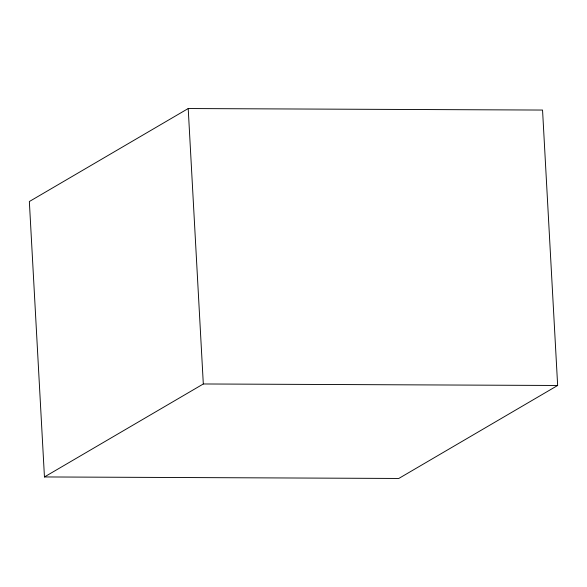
<?xml version="1.0" encoding="UTF-8"?>
<svg xmlns="http://www.w3.org/2000/svg" width="587" height="587" viewBox="0 0 587 587"><rect width="100%" height="100%" fill="white"/><g stroke="black" fill="none" stroke-linecap="round" stroke-linejoin="round"><path stroke-width="0.88" d="M188.207 108.544L29.35 201.524L44.451 476.945L398.793 478.456L557.65 385.476L542.549 110.055L188.207 108.544L203.315 383.971L44.451 476.945M203.315 383.971L557.65 385.476"/></g></svg>
